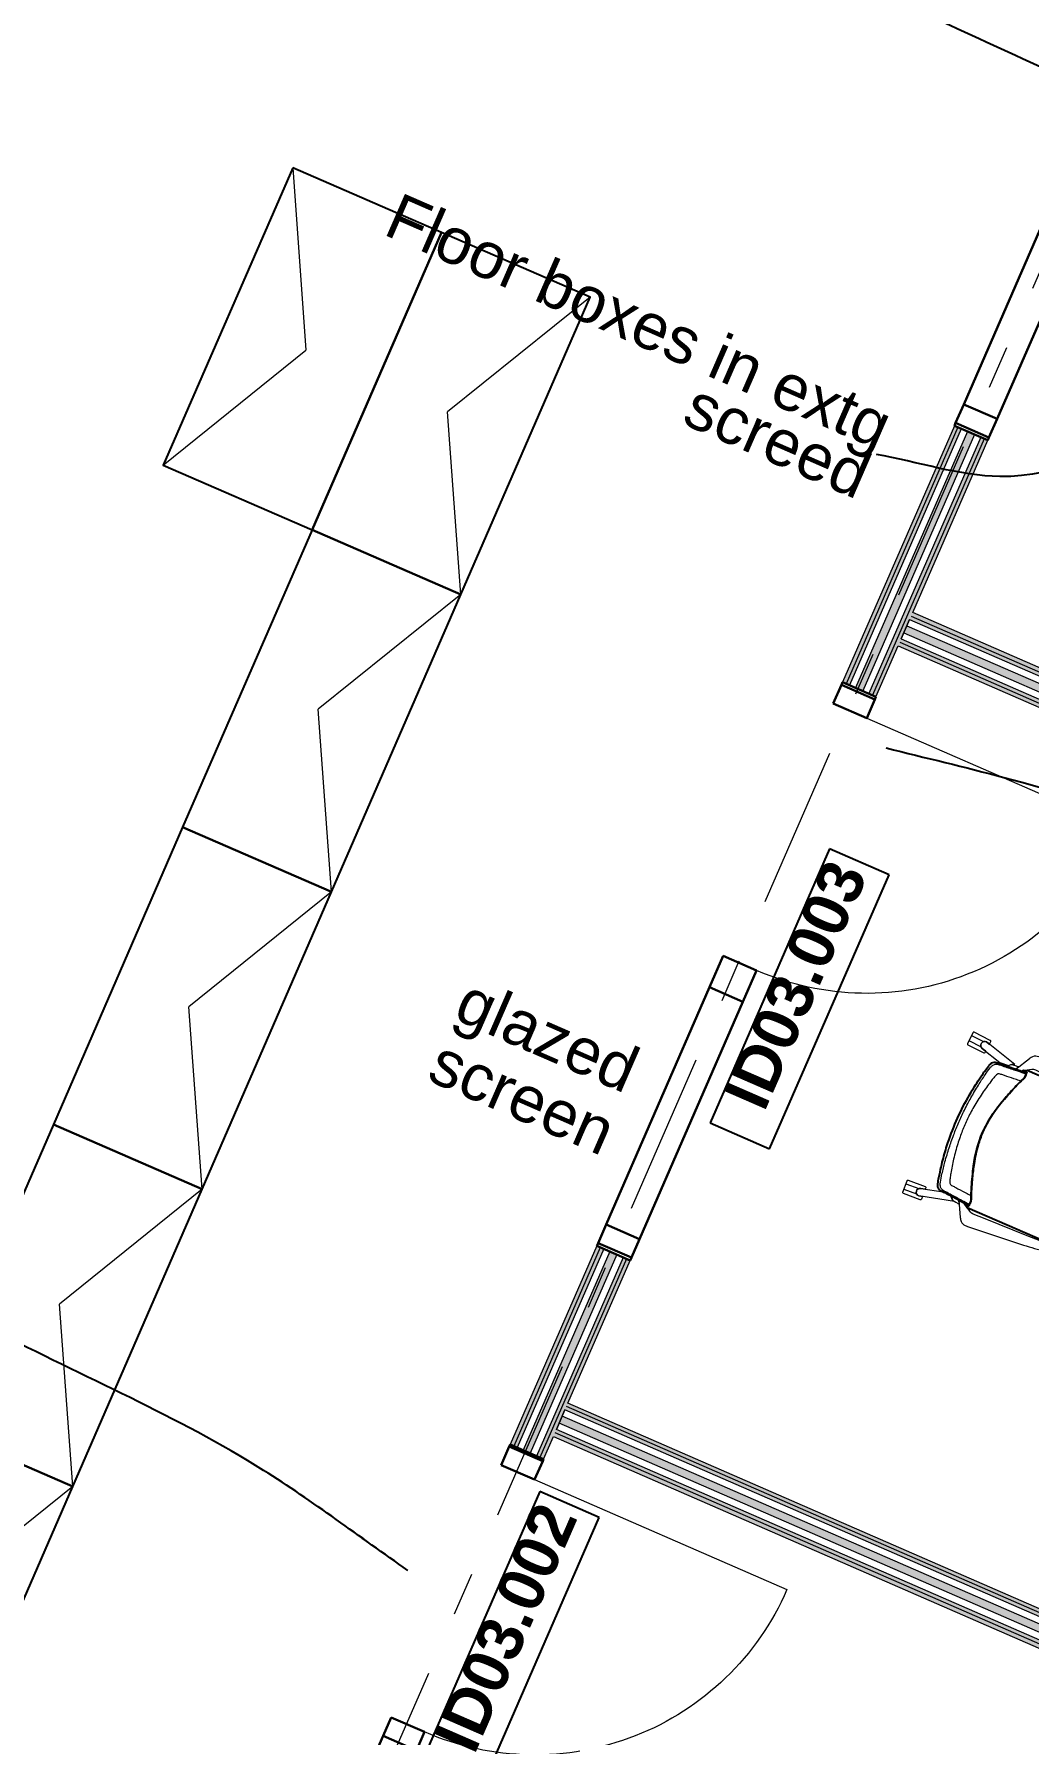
# Model space of a CAD drawing. Header units: millimetres. Extents: x -50172 to 90294, y -80883 to 25069.
# Drawn here: x 31646 to 34898, y -11807 to -6247 of the extents above; entities that cross this region are included whole.
import ezdxf
from ezdxf.enums import TextEntityAlignment as Align

# ---------------------------------------------------------------- set-up
doc = ezdxf.new("R2010")
doc.units = ezdxf.units.MM
doc.header["$MEASUREMENT"] = 0
doc.linetypes.add('Double Dashed', pattern=[1093.611073, 529.166651, -211.666656, 141.111112, -211.666656])
for name, color, linetype in [('A-15-MG_Structural_Grid', 7, 'Continuous'), ('A-25-M_Wall_Int', 7, 'Continuous'), ('New_A-25-M_Wall_Int', 7, 'Continuous'), ('New_ArchiCAD Door Markers', 7, 'Continuous'), ('New_ArchiCAD Doors', 7, 'Continuous')]:
    doc.layers.add(name, color=color, linetype=linetype)
for name, color, linetype, lineweight, true_color in [('A-15-MG_Structural_Grid_Pen_No__163', 7, 'Continuous', 0, 0x750077), ('A-25-M_Wall_Int_Pen_No__107', 7, 'Continuous', 15, 0xa6a6a6), ('New_A-25-M_Wall_Int_Pen_No__107', 7, 'Continuous', 15, 0xa6a6a6), ('New_ArchiCAD Doors_Pen_No__23', 7, 'Continuous', 30, 0x2a2a2a), ('New_ArchiCAD Doors_Pen_No__43', 7, 'Continuous', 30, 0x444444), ('New_ArchiCAD Doors_Pen_No__63', 7, 'Continuous', 20, 0x606060)]:
    doc.layers.add(name, color=color, linetype=linetype, lineweight=lineweight, true_color=true_color)
for name, color, linetype, lineweight in [('A-25-M_Wall_Int_Pen_No__1', 7, 'Continuous', 13), ('A-35-M_FFE_Loose_SIEMENS P2_Pen_No__5', 7, 'Continuous', 25), ('A-35-M_FFE_Loose_SIEMENS P2_Pen_No__9', 7, 'Continuous', 13), ('A-95-P_Text_1_50_GA_Pen_No__85', 8, 'Continuous', 20), ('New_A-25-M_Wall_Int_Pen_No__1', 7, 'Continuous', 13), ('New_A-95-P_Text_1_50_GA_Pen_No__1', 7, 'Continuous', 13), ('New_A-95-P_Text_1_50_GA_Pen_No__85', 8, 'Continuous', 20), ('New_ArchiCAD Door Markers_Pen_No__1', 7, 'Continuous', 13), ('New_ArchiCAD Door Markers_Pen_No__5', 7, 'Continuous', 25), ('New_ArchiCAD Doors_Pen_No__1', 7, 'Continuous', 13), ('New_ArchiCAD Doors_Pen_No__3', 7, 'Continuous', 18)]:
    doc.layers.add(name, color=color, linetype=linetype, lineweight=lineweight)
doc.styles.add('GENERATED_STYLE_2', font='')
doc.styles.add('GENERATED_STYLE_4', font='')
doc.styles.get('GENERATED_STYLE_2').set_extended_font_data('Swis721 BT', bold=True)
doc.styles.get('GENERATED_STYLE_4').set_extended_font_data('Swis721 BT')
doc.dimstyles.new('GENERATED_STYLE__3', dxfattribs={"dimtxt": 0.18, "dimasz": 182.4, "dimexe": 0.18, "dimexo": 0.0625, "dimgap": 0.09, "dimtad": 0, "dimtih": 1, "dimtoh": 1, "dimdec": 4, "dimzin": 0, "dimdsep": 46, "dimcen": 0.09, "dimadec": 0, "dimazin": 0, "dimtfac": 1, "dimtdec": 4, "dimtmove": 0, "dimatfit": 3, "dimldrblk": 'ARROWHEAD_5', "dimfxl": 1, "dimtolj": 1, "dimtzin": 0, "dimarcsym": 0})

# ---------------------------------------------------------------- blocks, each defined once
blk = doc.blocks.new('*X378')
at = {"layer": 'New_A-25-M_Wall_Int_Pen_No__107', "linetype": 'Continuous'}
blk.add_hatch(color=256, dxfattribs=at).paths.add_polyline_path([(34489.1, -8203.9), (38516.9, -9960.2), (38526.9, -9937.3), (34499.1, -8181)])
blk = doc.blocks.new('Wall_64_1', base_point=(38498.3, -10002.9))
at = {"layer": 'New_A-25-M_Wall_Int_Pen_No__107', "linetype": 'Continuous'}
for points in [[(34508.1, -8160.4), (38535.9, -9916.7), (38540.7, -9905.7), (34512.9, -8149.4)], [(34512.9, -8149.4), (38540.7, -9905.7), (38545.9, -9893.8), (34518.1, -8137.5)], [(34475.5, -8235.1), (38503.3, -9991.4), (38508.1, -9980.4), (34480.3, -8224.1)], [(34470.5, -8246.6), (38498.3, -10002.9), (38503.3, -9991.4), (34475.5, -8235.1)]]:
    blk.add_hatch(color=256, dxfattribs=at).paths.add_polyline_path(points)
at = {"layer": 'New_A-25-M_Wall_Int_Pen_No__1', "linetype": 'Continuous'}
for p, q in [((34508.1, -8160.4), (38535.9, -9916.7)), ((34512.9, -8149.4), (38540.7, -9905.7)), ((34480.3, -8224.1), (38508.1, -9980.4)), ((34489.1, -8203.9), (38516.9, -9960.2)), ((34499.1, -8181), (38526.9, -9937.3)), ((34475.5, -8235.1), (38503.3, -9991.4))]:
    blk.add_line(p, q, dxfattribs=at)
at = {"layer": 'New_A-25-M_Wall_Int_Pen_No__1', "linetype": 'Continuous', "flags": 128}
for points in [[(34508.1, -8160.4), (34480.3, -8224.1)], [(38545.9, -9893.8), (34518.1, -8137.5)], [(34470.5, -8246.6), (38498.3, -10002.9)], [(38498.3, -10002.9), (38545.9, -9893.8)]]:
    blk.add_lwpolyline(points, dxfattribs=at)
at = {"layer": 'New_A-25-M_Wall_Int', "color": 250, "lineweight": 50, "true_color": 0x2a2a2a}
blk.add_blockref('*X378', (0, 0), dxfattribs=at)
blk = doc.blocks.new('*X403')
at = {"layer": 'A-25-M_Wall_Int_Pen_No__107', "linetype": 'Continuous'}
blk.add_hatch(color=256, dxfattribs=at).paths.add_polyline_path([(33528.1, -10226.4), (33244.9, -10875.8), (33267.9, -10885.8), (33551.1, -10236.4)])
blk = doc.blocks.new('*X404')
at = {"layer": 'A-25-M_Wall_Int_Pen_No__107', "linetype": 'Continuous'}
blk.add_hatch(color=256, dxfattribs=at).paths.add_polyline_path([(34697, -7545.9), (34331.5, -8383.9), (34354.5, -8393.9), (34719.9, -7555.9)])
blk = doc.blocks.new('Door with Sidelight on Side 2 19_5')
at = {"layer": 'New_ArchiCAD Doors_Pen_No__1', "linetype": 'Continuous'}
for p, q in [((-826.5, 0), (-826.5, -13)), ((826.5, 0), (826.5, -13)), ((-826.5, -13), (-826.5, -25)), ((-826.5, -25), (-826.5, -47.5)), ((-826.5, -47.5), (-826.5, -72.5)), ((826.5, -13), (826.5, -25)), ((826.5, -25), (826.5, -47.5)), ((826.5, -47.5), (826.5, -72.5)), ((-826.5, -72.5), (-826.5, -94.5)), ((-826.5, -94.5), (-826.5, -106.5)), ((-826.5, -106.5), (-826.5, -119)), ((826.5, -72.5), (826.5, -94.5)), ((826.5, -94.5), (826.5, -106.5)), ((826.5, -106.5), (826.5, -119))]:
    blk.add_line(p, q, dxfattribs=at)
at = {"layer": 'New_ArchiCAD Doors_Pen_No__43', "linetype": 'Continuous'}
for p, q in [((-819.5, 0), (-826.5, 0)), ((-826.5, 0), (-826.5, -119)), ((-753.5, 0), (-819.5, 0)), ((-819.5, 0), (-819.5, -119)), ((-212.5, 0), (-753.5, 0)), ((-753.5, 0), (-753.5, -119)), ((-753.5, -119), (-753.5, 0)), ((-212.5, -119), (-212.5, 0)), ((-146.5, 0), (-212.5, 0)), ((-212.5, 0), (-212.5, -119)), ((-146.5, -119), (-146.5, 0)), ((819.5, 0), (753.5, 0)), ((753.5, 0), (753.5, -119)), ((819.5, 0), (826.5, 0)), ((819.5, -119), (819.5, 0)), ((826.5, 0), (826.5, -119)), ((-819.5, -119), (-826.5, -119)), ((-819.5, -119), (-753.5, -119)), ((-753.5, -119), (-212.5, -119)), ((-212.5, -119), (-146.5, -119)), ((753.5, -119), (819.5, -119)), ((819.5, -119), (826.5, -119))]:
    blk.add_line(p, q, dxfattribs=at)
at = {"layer": 'New_ArchiCAD Doors_Pen_No__63', "linetype": 'Continuous'}
blk.add_line((753.5, 0), (753.5, 900), dxfattribs=at)
blk.add_arc((753.5, 0), 900, 90, 180, dxfattribs=at)
blk = doc.blocks.new('Door Stamp 17')
at = {"layer": 'New_ArchiCAD Door Markers_Pen_No__5', "linetype": 'Continuous'}
for p, q in [((724.2, -150), (-252.9, -150)), ((-252.9, -150), (-252.9, -361.7)), ((724.2, -361.7), (724.2, -150)), ((-252.9, -361.7), (724.2, -361.7)), ((-252.9, -361.7), (724.2, -361.7))]:
    blk.add_line(p, q, dxfattribs=at)
at = {"layer": 'New_ArchiCAD Door Markers_Pen_No__1', "style": 'GENERATED_STYLE_2'}
blk.add_attdef('AC_WIDO_ID', text='', height=150, dxfattribs=at).set_placement((-194.1, -316.9), align=Align.BOTTOM_LEFT)
blk = doc.blocks.new('Door with Sidelight on Side 2 19_6')
at = {"layer": 'New_ArchiCAD Doors_Pen_No__1', "linetype": 'Continuous'}
for p, q in [((-1005, -13), (-1005, 0)), ((1005, -13), (1005, 0)), ((-1005, -25), (-1005, -13)), ((-1005, -47.5), (-1005, -25)), ((-1005, -72.5), (-1005, -47.5)), ((1005, -25), (1005, -13)), ((1005, -47.5), (1005, -25)), ((1005, -72.5), (1005, -47.5)), ((-1005, -94.5), (-1005, -72.5)), ((-1005, -106.5), (-1005, -94.5)), ((-1005, -119), (-1005, -106.5)), ((1005, -94.5), (1005, -72.5)), ((1005, -106.5), (1005, -94.5)), ((1005, -119), (1005, -106.5))]:
    blk.add_line(p, q, dxfattribs=at)
at = {"layer": 'New_ArchiCAD Doors_Pen_No__23', "linetype": 'Continuous'}
for p, q in [((-995, 0), (-1005, 0)), ((-1005, 0), (-1005, -119)), ((-929, 0), (-995, 0)), ((-995, 0), (-995, -119)), ((-83, 0), (-929, 0)), ((-929, 0), (-929, -119)), ((-929, -119), (-929, 0)), ((-83, -119), (-83, 0)), ((29, 0), (-83, 0)), ((-83, 0), (-83, -119)), ((29, -119), (29, 0)), ((995, 0), (929, 0)), ((929, 0), (929, -119)), ((995, 0), (1005, 0)), ((995, -119), (995, 0)), ((1005, 0), (1005, -119)), ((-995, -119), (-1005, -119)), ((-995, -119), (-929, -119)), ((-929, -119), (-83, -119)), ((-83, -119), (29, -119)), ((929, -119), (995, -119)), ((995, -119), (1005, -119))]:
    blk.add_line(p, q, dxfattribs=at)
at = {"layer": 'New_ArchiCAD Doors_Pen_No__3', "linetype": 'Continuous'}
blk.add_line((929, 0), (929, 900), dxfattribs=at)
at = {"layer": 'New_ArchiCAD Doors_Pen_No__63', "linetype": 'Continuous'}
blk.add_arc((929, 0), 900, 90, 180, dxfattribs=at)
blk = doc.blocks.new('Door Stamp 17_2')
at = {"layer": 'New_ArchiCAD Door Markers_Pen_No__5', "linetype": 'Continuous'}
for p, q in [((488.6, -179), (-488.6, -179)), ((-488.6, -179), (-488.6, -390.8)), ((488.6, -390.8), (488.6, -179)), ((-488.6, -390.8), (488.6, -390.8)), ((-488.6, -390.8), (488.6, -390.8))]:
    blk.add_line(p, q, dxfattribs=at)
at = {"layer": 'New_ArchiCAD Door Markers_Pen_No__1', "style": 'GENERATED_STYLE_2'}
blk.add_attdef('AC_WIDO_ID', text='', height=150, dxfattribs=at).set_placement((-429.7, -346), align=Align.BOTTOM_LEFT)
blk = doc.blocks.new('Door with Sidelight on Side 2 19_7')
at = {"layer": 'New_ArchiCAD Doors_Pen_No__1', "linetype": 'Continuous'}
for p, q in [((-1005, 0), (-1005, -13)), ((1005, 0), (1005, -13)), ((-1005, -13), (-1005, -25)), ((-1005, -25), (-1005, -47.5)), ((-1005, -47.5), (-1005, -72.5)), ((1005, -13), (1005, -25)), ((1005, -25), (1005, -47.5)), ((1005, -47.5), (1005, -72.5)), ((-1005, -72.5), (-1005, -94.5)), ((-1005, -94.5), (-1005, -106.5)), ((-1005, -106.5), (-1005, -119)), ((1005, -72.5), (1005, -94.5)), ((1005, -94.5), (1005, -106.5)), ((1005, -106.5), (1005, -119))]:
    blk.add_line(p, q, dxfattribs=at)
at = {"layer": 'New_ArchiCAD Doors_Pen_No__23', "linetype": 'Continuous'}
for p, q in [((-995, 0), (-1005, 0)), ((-1005, 0), (-1005, -119)), ((-929, 0), (-995, 0)), ((-995, 0), (-995, -119)), ((-83, 0), (-929, 0)), ((-929, 0), (-929, -119)), ((-929, -119), (-929, 0)), ((-83, -119), (-83, 0)), ((29, 0), (-83, 0)), ((-83, 0), (-83, -119)), ((29, -119), (29, 0)), ((995, 0), (929, 0)), ((929, 0), (929, -119)), ((995, 0), (1005, 0)), ((995, -119), (995, 0)), ((1005, 0), (1005, -119)), ((-995, -119), (-1005, -119)), ((-995, -119), (-929, -119)), ((-929, -119), (-83, -119)), ((-83, -119), (29, -119)), ((929, -119), (995, -119)), ((995, -119), (1005, -119))]:
    blk.add_line(p, q, dxfattribs=at)
at = {"layer": 'New_ArchiCAD Doors_Pen_No__3', "linetype": 'Continuous'}
blk.add_line((929, 0), (929, 900), dxfattribs=at)
at = {"layer": 'New_ArchiCAD Doors_Pen_No__63', "linetype": 'Continuous'}
blk.add_arc((929, 0), 900, 90, 180, dxfattribs=at)
blk = doc.blocks.new('Wall_77_1', base_point=(31992.7, -13631.2))
at = {"layer": 'A-25-M_Wall_Int_Pen_No__107', "linetype": 'Continuous'}
for points in [[(34654.3, -7527.3), (34288.9, -8365.3), (34300.4, -8370.3), (34665.8, -7532.3)], [(34665.8, -7532.3), (34300.4, -8370.3), (34311.4, -8375.1), (34676.8, -7537.1)], [(34740.5, -7564.9), (34375.1, -8402.9), (34386.1, -8407.7), (34751.5, -7569.7)], [(34386.1, -8407.7), (34398, -8412.9), (34763.4, -7574.8), (34751.5, -7569.7)], [(33485.5, -10207.8), (33202.3, -10857.3), (33213.8, -10862.3), (33497, -10212.8)], [(33497, -10212.8), (33213.8, -10862.3), (33224.8, -10867.1), (33508, -10217.6)], [(33571.7, -10245.4), (33288.5, -10894.8), (33299.5, -10899.6), (33582.7, -10250.1)], [(33299.5, -10899.6), (33311.4, -10904.8), (33594.6, -10255.3), (33582.7, -10250.1)]]:
    blk.add_hatch(color=256, dxfattribs=at).paths.add_polyline_path(points)
at = {"layer": 'A-25-M_Wall_Int_Pen_No__1', "linetype": 'Continuous'}
for p, q in [((34665.8, -7532.3), (34300.4, -8370.3)), ((34676.8, -7537.1), (34311.4, -8375.1)), ((34697, -7545.9), (34331.5, -8383.9)), ((34719.9, -7555.9), (34354.5, -8393.9)), ((34665.8, -7532.3), (34654.3, -7527.3)), ((34676.8, -7537.1), (34665.8, -7532.3)), ((34697, -7545.9), (34676.8, -7537.1)), ((34719.9, -7555.9), (34697, -7545.9)), ((34740.5, -7564.9), (34719.9, -7555.9)), ((34740.5, -7564.9), (34375.1, -8402.9)), ((34751.5, -7569.7), (34386.1, -8407.7)), ((34751.5, -7569.7), (34740.5, -7564.9)), ((34763.4, -7574.8), (34751.5, -7569.7)), ((34288.9, -8365.3), (34300.4, -8370.3)), ((34300.4, -8370.3), (34311.4, -8375.1)), ((34311.4, -8375.1), (34331.5, -8383.9)), ((34331.5, -8383.9), (34354.5, -8393.9)), ((34354.5, -8393.9), (34375.1, -8402.9)), ((34375.1, -8402.9), (34386.1, -8407.7)), ((34386.1, -8407.7), (34398, -8412.9)), ((33497, -10212.8), (33213.8, -10862.3)), ((33508, -10217.6), (33224.8, -10867.1)), ((33528.1, -10226.4), (33244.9, -10875.8)), ((33485.5, -10207.8), (33497, -10212.8)), ((33497, -10212.8), (33508, -10217.6)), ((33508, -10217.6), (33528.1, -10226.4)), ((33528.1, -10226.4), (33551.1, -10236.4)), ((33551.1, -10236.4), (33267.9, -10885.8)), ((33571.7, -10245.4), (33288.5, -10894.8)), ((33582.7, -10250.1), (33299.5, -10899.6)), ((33551.1, -10236.4), (33571.7, -10245.4)), ((33571.7, -10245.4), (33582.7, -10250.1)), ((33582.7, -10250.1), (33594.6, -10255.3)), ((33213.8, -10862.3), (33202.3, -10857.3)), ((33224.8, -10867.1), (33213.8, -10862.3)), ((33244.9, -10875.8), (33224.8, -10867.1)), ((33267.9, -10885.8), (33244.9, -10875.8)), ((33288.5, -10894.8), (33267.9, -10885.8)), ((33299.5, -10899.6), (33288.5, -10894.8)), ((33311.4, -10904.8), (33299.5, -10899.6))]:
    blk.add_line(p, q, dxfattribs=at)
at = {"layer": 'A-25-M_Wall_Int_Pen_No__1', "linetype": 'Continuous', "flags": 128}
for points in [[(34654.3, -7527.3), (34288.9, -8365.3)], [(34518.1, -8137.5), (34763.4, -7574.8)], [(34480.3, -8224.1), (34508.1, -8160.4)], [(34398, -8412.9), (34470.5, -8246.6)], [(33485.5, -10207.8), (33202.3, -10857.3)], [(33391.3, -10721.5), (33594.6, -10255.3)], [(33353.8, -10807.7), (33381.5, -10744)], [(33311.4, -10904.8), (33343.8, -10830.6)]]:
    blk.add_lwpolyline(points, dxfattribs=at)
at = {"layer": 'A-25-M_Wall_Int', "color": 250, "lineweight": 50, "true_color": 0x2a2a2a}
for name in ['*X404', '*X403']:
    blk.add_blockref(name, (0, 0), dxfattribs=at)
at = {"layer": 'New_ArchiCAD Door Markers'}
ref = blk.add_blockref('Door Stamp 17_2', (33887.2, -9286.6), dxfattribs=dict(at, rotation=66.44041489032976))
ref.add_attrib('AC_WIDO_ID', 'ID03.003', dxfattribs={"layer": 'New_ArchiCAD Door Markers_Pen_No__1', "color": 7, "height": 150, "rotation": 66.4404, "style": 'GENERATED_STYLE_2'}).set_placement((34073.6, -9791.8), align=Align.BOTTOM_LEFT)
ref = blk.add_blockref('Door Stamp 17', (32872, -11614.9), dxfattribs=dict(at, rotation=66.44041489032976))
ref.add_attrib('AC_WIDO_ID', 'ID03.002', dxfattribs={"layer": 'New_ArchiCAD Door Markers_Pen_No__1', "color": 7, "height": 150, "rotation": 66.4404, "style": 'GENERATED_STYLE_2'}).set_placement((33126, -11892.6), align=Align.BOTTOM_LEFT)
at = {"layer": 'New_ArchiCAD Doors', "color": 251, "linetype": 'Continuous', "lineweight": 20, "true_color": 0x606060, "xscale": -1, "zscale": 1000, "rotation": 246.4404148903298}
for name, p in [('Door with Sidelight on Side 2 19_7', (35165.1, -6653.6)), ('Door with Sidelight on Side 2 19_6', (33996.3, -9334.1)), ('Door with Sidelight on Side 2 19_5', (32981, -11662.4))]:
    blk.add_blockref(name, p, dxfattribs=at)
blk = doc.blocks.new('*X803')
at = {"layer": 'New_A-25-M_Wall_Int_Pen_No__107', "linetype": 'Continuous'}
blk.add_hatch(color=256, dxfattribs=at).paths.add_polyline_path([(37400.5, -12520.4), (33372.8, -10764.1), (33362.8, -10787), (37390.5, -12543.3)])
blk = doc.blocks.new('Wall_257_1', base_point=(33282.3, -10673.9))
at = {"layer": 'New_A-25-M_Wall_Int_Pen_No__107', "linetype": 'Continuous'}
for points in [[(37419, -12477.8), (33391.3, -10721.5), (33386.3, -10733), (37414.1, -12489.2)], [(37414.1, -12489.2), (33386.3, -10733), (33381.5, -10744), (37409.3, -12500.2)], [(37376.7, -12574.9), (33349, -10818.7), (33343.8, -10830.6), (37371.5, -12586.9)], [(37381.5, -12563.9), (33353.8, -10807.7), (33349, -10818.7), (37376.7, -12574.9)]]:
    blk.add_hatch(color=256, dxfattribs=at).paths.add_polyline_path(points)
at = {"layer": 'New_A-25-M_Wall_Int_Pen_No__1', "linetype": 'Continuous'}
for p, q in [((37400.5, -12520.4), (33372.8, -10764.1)), ((37409.3, -12500.2), (33381.5, -10744)), ((37414.1, -12489.2), (33386.3, -10733)), ((37376.7, -12574.9), (33349, -10818.7)), ((37381.5, -12563.9), (33353.8, -10807.7)), ((37390.5, -12543.3), (33362.8, -10787))]:
    blk.add_line(p, q, dxfattribs=at)
at = {"layer": 'New_A-25-M_Wall_Int_Pen_No__1', "linetype": 'Continuous', "flags": 128}
for points in [[(37419, -12477.8), (33391.3, -10721.5)], [(33381.5, -10744), (33353.8, -10807.7)], [(33343.8, -10830.6), (37371.5, -12586.9)], [(37371.5, -12586.9), (37419, -12477.8)]]:
    blk.add_lwpolyline(points, dxfattribs=at)
at = {"layer": 'New_A-25-M_Wall_Int', "color": 250, "lineweight": 50, "true_color": 0x2a2a2a}
blk.add_blockref('*X803', (0, 0), dxfattribs=at)
blk = doc.blocks.new('Standard grid marker')
at = {"layer": 'A-15-MG_Structural_Grid_Pen_No__163', "linetype": 'Double Dashed'}
blk.add_line((1000, 0), (29726, 0), dxfattribs=at)
at = {"layer": 'A-15-MG_Structural_Grid_Pen_No__163', "style": 'GENERATED_STYLE_4'}
for tag, p in [('AC_MarkerText_1_0', (-500, 41.2)), ('AC_MarkerText_1_1', (31226, 41.2))]:
    blk.add_attdef(tag, text='', height=350, rotation=90, dxfattribs=at).set_placement(p, align=Align.MIDDLE_CENTER)
blk = doc.blocks.new('ARROWHEAD_5')
at = {"color": 0, "linetype": 'Continuous', "lineweight": 0}
blk.add_line((0, 0), (-1, 0), dxfattribs=at)
blk.add_solid([(-1, 0.2679), (0, 0), (-1, -0.2679), (-1, 0.2679)], dxfattribs=at)

msp = doc.modelspace()

# ---------------------------------------------------------------- linework, layer by layer
at = {"layer": 'A-35-M_FFE_Loose_SIEMENS P2_Pen_No__5', "linetype": 'Continuous', "flags": 128}
for points in [[(32491.4, -6683.9), (32068.6, -7655.9), (32554.6, -7867.3), (32977.4, -6895.2)], [(33040.6, -8078.7), (33463.4, -7106.6), (32977.4, -6895.2), (32554.6, -7867.3)], [(32617.9, -9050.7), (33040.6, -8078.7), (32554.6, -7867.3), (32131.8, -8839.3)], [(32195.1, -10022.7), (32617.9, -9050.7), (32131.8, -8839.3), (31709.1, -9811.4)], [(31772.3, -10994.8), (32195.1, -10022.7), (31709.1, -9811.4), (31286.3, -10783.4)], [(31349.5, -11966.8), (31772.3, -10994.8), (31286.3, -10783.4), (30863.5, -11755.4)]]:
    msp.add_lwpolyline(points, close=True, dxfattribs=at)
msp.add_lwpolyline([(34660.4, -9800.3, -0.024216), (34698.8, -9722.9, -0.016068), (34727.3, -9675.6, -0.009371), (34745.7, -9648.1, -0.001836), (34756.4, -9633, -0.017544), (34768.8, -9616.9, -0.062714), (34776.1, -9610, -0.149282), (34784.1, -9607.2, -0.092841), (34791.2, -9608.2, -0.049327), (34807.1, -9613.2, 0.02709), (34826.7, -9620.4), (34884, -9639.6), (34887.8, -9640.8, 0.079161), (34890, -9641.2, 0.195423), (34890.2, -9641.1, 0.266682), (34890.2, -9641, 0.14086), (34890.1, -9640.8, 0.068414), (34887.8, -9639.2), (34880.8, -9635, 0.046442), (34878, -9635.6, 0.07777), (34876.7, -9636.2, -0.055714), (34875.6, -9636.8, -0.135228), (34880.8, -9635), (34888.4, -9639.5, -0.049328), (34890.3, -9640.9, -0.064332), (34890.7, -9641.3, -0.077633), (34890.9, -9641.7, -0.201115), (34890.8, -9642.5, -0.08669), (34890.4, -9643), (34889.3, -9644), (34888.4, -9644.9, -0.08929), (34887, -9652, -0.049201), (34884.6, -9656.5, -0.053494), (34882.3, -9659.4, -0.000557), (34872.4, -9669.1, 0.01685), (34831.5, -9712.3, 0.013226), (34801.5, -9748.1, 0.032708), (34765.9, -9799.4, 0.03481), (34746.4, -9837.7, 0.03481), (34731.7, -9878, 0.032708), (34718.5, -9939, 0.013226), (34712.8, -9985.3, 0.01685), (34709, -10044.7, -0.000557), (34708.6, -10058.6, -0.053494), (34708.1, -10062.3, -0.049201), (34706.4, -10067.1, -0.08929), (34702.3, -10072.9), (34702.2, -10074.2), (34702.2, -10075.7, -0.08669), (34702.1, -10076.4, -0.201115), (34701.6, -10077, -0.077633), (34701.1, -10077.1, -0.064332), (34700.6, -10077.1, -0.049328), (34698.3, -10076.6), (34689.9, -10074.1, -0.135228), (34687.6, -10069.1, -0.055714), (34687.9, -10070.3, 0.07777), (34688.3, -10071.7, 0.046442), (34689.9, -10074.1), (34697.7, -10076.4, 0.068414), (34700.4, -10077, 0.14086), (34700.7, -10076.9, 0.266682), (34700.7, -10076.9, 0.195423), (34700.6, -10076.7, 0.079161), (34698.8, -10075.3), (34695.3, -10073.3), (34642.2, -10044.5, 0.02709), (34623.6, -10035, -0.049327), (34609.1, -10026.8, -0.092841), (34603.6, -10022.4, -0.149282), (34600.1, -10014.5, -0.062714), (34600.2, -10004.5, -0.017544), (34603.5, -9984.5, -0.001836), (34607.3, -9966.4, -0.009371), (34614.8, -9934.2, -0.016068), (34630, -9881, -0.023358)], format="xyb", close=True, dxfattribs=at)
msp.add_lwpolyline([(35015.7, -10222.2), (34696.6, -10083.4), (34689.8, -10074), (34698.5, -10076.7, -0.02453), (34700.9, -10077.1, 0.299826), (34702, -10076.7, 0.164644), (34702.2, -10075.9), (34702.3, -10072.9, 0.066557), (34706.4, -10067.1, 0.117992), (34708.7, -10057.8, -0.017493), (34710.4, -10015, -0.011779), (34717.1, -9947.3, -0.071772), (34746.4, -9837.7, -0.069523), (34806.6, -9741.4, -0.011779), (34851.6, -9690.4, -0.017493), (34881.8, -9659.9, 0.117992), (34887, -9652, 0.066588), (34888.4, -9644.9), (34890.6, -9642.9, 0.164644), (34891, -9642.1, 0.299826), (34890.5, -9641, -0.02453), (34888.6, -9639.6), (34880.7, -9635), (34892.2, -9633.6), (35211.3, -9772.4, -0.119167)], format="xyb", dxfattribs=at)
at = {"layer": 'A-35-M_FFE_Loose_SIEMENS P2_Pen_No__9', "linetype": 'Continuous'}
for p, q in [((32491.4, -6683.9), (32534.4, -7280.5)), ((33463.4, -7106.6), (32997.5, -7482)), ((32068.6, -7655.9), (32534.4, -7280.5)), ((33040.6, -8078.7), (32997.5, -7482)), ((33040.6, -8078.7), (32574.8, -8454)), ((32617.9, -9050.7), (32574.8, -8454)), ((32617.9, -9050.7), (32152, -9426)), ((32195.1, -10022.7), (32152, -9426)), ((34701.8, -9537), (34741.6, -9557.3)), ((34710.4, -9520.2), (34749.8, -9540.3)), ((34496.1, -10005), (34538, -10020.6)), ((32195.1, -10022.7), (31729.2, -10398.1)), ((34489.5, -10022.7), (34531, -10038.2)), ((31772.3, -10994.8), (31729.2, -10398.1)), ((31772.3, -10994.8), (31306.4, -11370.1))]:
    msp.add_line(p, q, dxfattribs=at)
at = {"layer": 'A-35-M_FFE_Loose_SIEMENS P2_Pen_No__9', "linetype": 'Continuous', "flags": 128}
for points in [[(34769, -9548.3), (34773.1, -9540.2, 0.435017), (34771.6, -9536.1), (34719.2, -9509.4, 0.414214), (34715.2, -9510.7), (34697, -9546.4, 0.414214), (34698.3, -9550.4), (34750.9, -9577.2, 0.414214), (34754.9, -9575.9), (34757.1, -9571.6), (34745.4, -9562.3, -0.917674), (34759.3, -9541.4), (34768.5, -9548.7)], [(34851.9, -9615), (34759.3, -9541.4, 0.92197), (34745.5, -9562.4), (34803.2, -9608.2), (34831.1, -9618.6), (34843.2, -9613.6, -0.207366), (34847, -9613.6), (34851.1, -9614.8)], [(34855.2, -9629.9), (34899.9, -9595.1, -0.081341), (34911.2, -9588.5, -0.203002), (34929.8, -9589.1, 0.007358), (34940.2, -9593.8), (35106.7, -9685.1, -0.018845), (35171, -9723.8, -0.093152), (35176.7, -9729.3, -0.300736), (35177.1, -9740.4, -0.150564), (35169, -9747.5, -0.24245), (35160.5, -9747.1), (35093.2, -9714.4), (34958, -9651.6), (34920.2, -9634, 0.198938), (34907.2, -9631.7), (34884.9, -9634.5), (34878.1, -9635.5, 0.153101), (34875.6, -9636.8, 0.000314)], [(34549.8, -10047), (34546.7, -10055.4, -0.435017), (34542.6, -10057.1), (34487.6, -10036.5, -0.414214), (34485.8, -10032.7), (34499.8, -9995.2, -0.414214), (34503.6, -9993.4), (34558.9, -10014, -0.414214), (34560.7, -10017.9), (34559, -10022.4), (34544.2, -10020.1, 0.917674), (34538.2, -10044.4), (34549.8, -10046.3)], [(34655.1, -10062.9), (34538.2, -10044.4, -0.92197), (34544.3, -10020.1), (34617.1, -10031.6), (34643.7, -10045.1), (34648.1, -10057.5, 0.207366), (34650.8, -10060.2), (34654.4, -10062.4)], [(34668.6, -10058.9), (34673.7, -10115.3, 0.081341), (34676.5, -10128.1, 0.203002), (34689.6, -10141.2, -0.007358), (34700.2, -10145.7), (34880.5, -10205.2, 0.018845), (34952.6, -10225.8, 0.093152), (34960.5, -10226.3, 0.300736), (34968.9, -10219, 0.150564), (34968.6, -10208.2, 0.24245), (34962.5, -10202.3), (34892.7, -10175.4), (34754.6, -10119.3), (34715.9, -10103.7, -0.198938), (34705.4, -10095.7), (34692.2, -10077.4), (34688.4, -10071.8, -0.153101), (34687.6, -10069.1, -0.000314)]]:
    msp.add_lwpolyline(points, format="xyb", close=True, dxfattribs=at)
for points in [[(34702.3, -10072.9, 0.172835), (34702.1, -10072.7, 0.029065), (34701.9, -10072.5, 0.028333), (34700.6, -10071.6, 0.004116), (34698.2, -10070.3, 0.006979), (34695.7, -10068.9, -0.006601), (34674.2, -10057.2, 0.005565), (34640, -10038.6, 0.006061), (34621.4, -10029.1, -0.052886), (34615, -10024.9, -0.072565), (34610.9, -10020.6, -0.118748), (34609, -10015.5, -0.009096), (34608.3, -10009.3, -0.060387), (34608.5, -10000.1, -0.021653), (34613.8, -9972.4, -0.008324), (34623.6, -9933.3, -0.012117), (34637.4, -9886.9, -0.005624), (34644.1, -9866.9, -0.00647), (34652.4, -9844.2, -0.012425), (34668.7, -9803.9, -0.012425), (34687, -9764.4, -0.00647), (34698.1, -9742.9, -0.005624), (34708.1, -9724.3, -0.012117), (34732.7, -9682.6, -0.008324), (34754.5, -9648.8, -0.021653), (34771.2, -9626, -0.060387), (34777.8, -9619.5, -0.009096), (34782.8, -9615.8, -0.118748), (34787.9, -9613.8, -0.072565), (34793.8, -9613.8, -0.052886), (34801.2, -9615.7, 0.006061), (34820.9, -9622.8, 0.005565), (34857.8, -9635.1, -0.006601), (34881, -9642.9, 0.006979), (34883.7, -9643.7, 0.004116), (34886.3, -9644.6, 0.028333), (34887.9, -9644.9, 0.029065), (34888.2, -9645, 0.172835), (34888.4, -9644.9)], [(34873.4, -9668.2, 0.029977), (34872.4, -9669.1, -0.096148), (34871.5, -9669, -0.022338), (34866.1, -9667.4, 0.000048), (34849.1, -9661.7, 0.000154), (34817.9, -9651.1, -0.001817), (34806.4, -9647.2, 0.043839), (34800.6, -9645.4, 0.067552), (34798.5, -9645.3, 0.111008), (34794.7, -9646.7, 0.062927), (34783.3, -9658.1, 0.007617), (34773.3, -9670.8, 0.013331), (34745.2, -9709.7, 0.019355), (34717.9, -9753.4, 0.009359), (34706.6, -9774.1, 0.023709), (34688.3, -9812.4, 0.023709), (34672.8, -9851.9, 0.009359), (34665.3, -9874.3, 0.019355), (34651.9, -9924, 0.013331), (34642.7, -9971.1, 0.007617), (34640.2, -9987.1, 0.062927), (34639.6, -10003.1, 0.111008), (34641.2, -10006.9, 0.067552), (34642.7, -10008.4, 0.043839), (34648, -10011.4, -0.001817), (34658.7, -10017.1, 0.000154), (34687.7, -10032.8, 0.000048), (34703.4, -10041.3, -0.022338), (34708.3, -10044.1, -0.096148), (34709, -10044.7, 0.029977), (34709, -10046.1)]]:
    msp.add_lwpolyline(points, format="xyb", dxfattribs=at)
for points in [[(34855.2, -9629.9), (34826.2, -9620.2), (34839, -9614.8), (34841.1, -9614.8), (34853, -9618.1), (34861.7, -9621.2), (34865, -9622.3), (34855.2, -9629.9)], [(34668.6, -10058.9), (34641.8, -10044.2), (34646.6, -10057.3), (34648, -10058.8), (34658.6, -10065.3), (34666.7, -10069.5), (34669.7, -10071.3), (34668.6, -10058.9)]]:
    msp.add_lwpolyline(points, close=True, dxfattribs=at)

# ---------------------------------------------------------------- block references
at = {"layer": 'A-15-MG_Structural_Grid', "color": 8, "linetype": 'Continuous', "lineweight": 15, "zscale": 1000, "rotation": 246.440411583993}
msp.add_blockref('Standard grid marker', (42514.2, 10362.5), dxfattribs=at)
at = {"layer": 'A-25-M_Wall_Int', "color": 250, "lineweight": 50, "true_color": 0x2a2a2a}
msp.add_blockref('Wall_77_1', (31992.7, -13631.2), dxfattribs=at)
at = {"layer": 'New_A-25-M_Wall_Int', "color": 250, "lineweight": 50, "true_color": 0x2a2a2a}
for name, p in [('Wall_64_1', (38498.3, -10002.9)), ('Wall_257_1', (33282.3, -10673.9))]:
    msp.add_blockref(name, p, dxfattribs=at)

# ---------------------------------------------------------------- texts
at = {"layer": 'New_A-95-P_Text_1_50_GA_Pen_No__1', "linetype": 'Continuous', "char_height": 150, "rotation": 336.4404, "style": 'GENERATED_STYLE_4'}
for s, insert, width, attachment_point, line_spacing_factor in [('\\A1;{\\fSwis721 BT|b0|i0|c0|p34;Floor boxes in extg screed}', (34399.7, -7620.6), 1942.397, 6, 0.70473), ('\\A1;{\\fSwis721 BT|b0|i0|c0|p34;glazed screen}', (33071.6, -9326.5), 1029.546, 1, 0.870214)]:
    msp.add_mtext(s, dxfattribs=dict(at, insert=insert, width=width, attachment_point=attachment_point, line_spacing_factor=line_spacing_factor))

# ---------------------------------------------------------------- leaders
at = {"layer": 'A-95-P_Text_1_50_GA_Pen_No__85', "linetype": 'Continuous', "path_type": 1, "annotation_type": 0, "has_hookline": 1, "horizontal_direction": (0.916645, -0.399703, 0)}
for points, hookline_direction, text_width in [([(34430.8, -8580.4), (34816.3, -8676.7), (38366.5, -10201.7)], 0, 3907.1), ([(32867.8, -11268.5), (32396.5, -10941.6), (31512.8, -10483.3)], 1, 1178.6)]:
    msp.add_leader(points, dimstyle='GENERATED_STYLE__3', dxfattribs=dict(at, hookline_direction=hookline_direction, text_width=text_width))
at = {"layer": 'New_A-95-P_Text_1_50_GA_Pen_No__85', "linetype": 'Continuous', "path_type": 1, "annotation_type": 0, "has_hookline": 1, "hookline_direction": 1, "horizontal_direction": (0.916645, -0.399703, 0)}
for points, text_width in [([(35043.3, -6404.5), (34284.2, -6055.2)], 2264.3), ([(35866.3, -7137.5), (34802.9, -7693.4), (34399.8, -7620.7)], 1628.6)]:
    msp.add_leader(points, dimstyle='GENERATED_STYLE__3', dxfattribs=dict(at, text_width=text_width))

doc.saveas('drawing.dxf')
